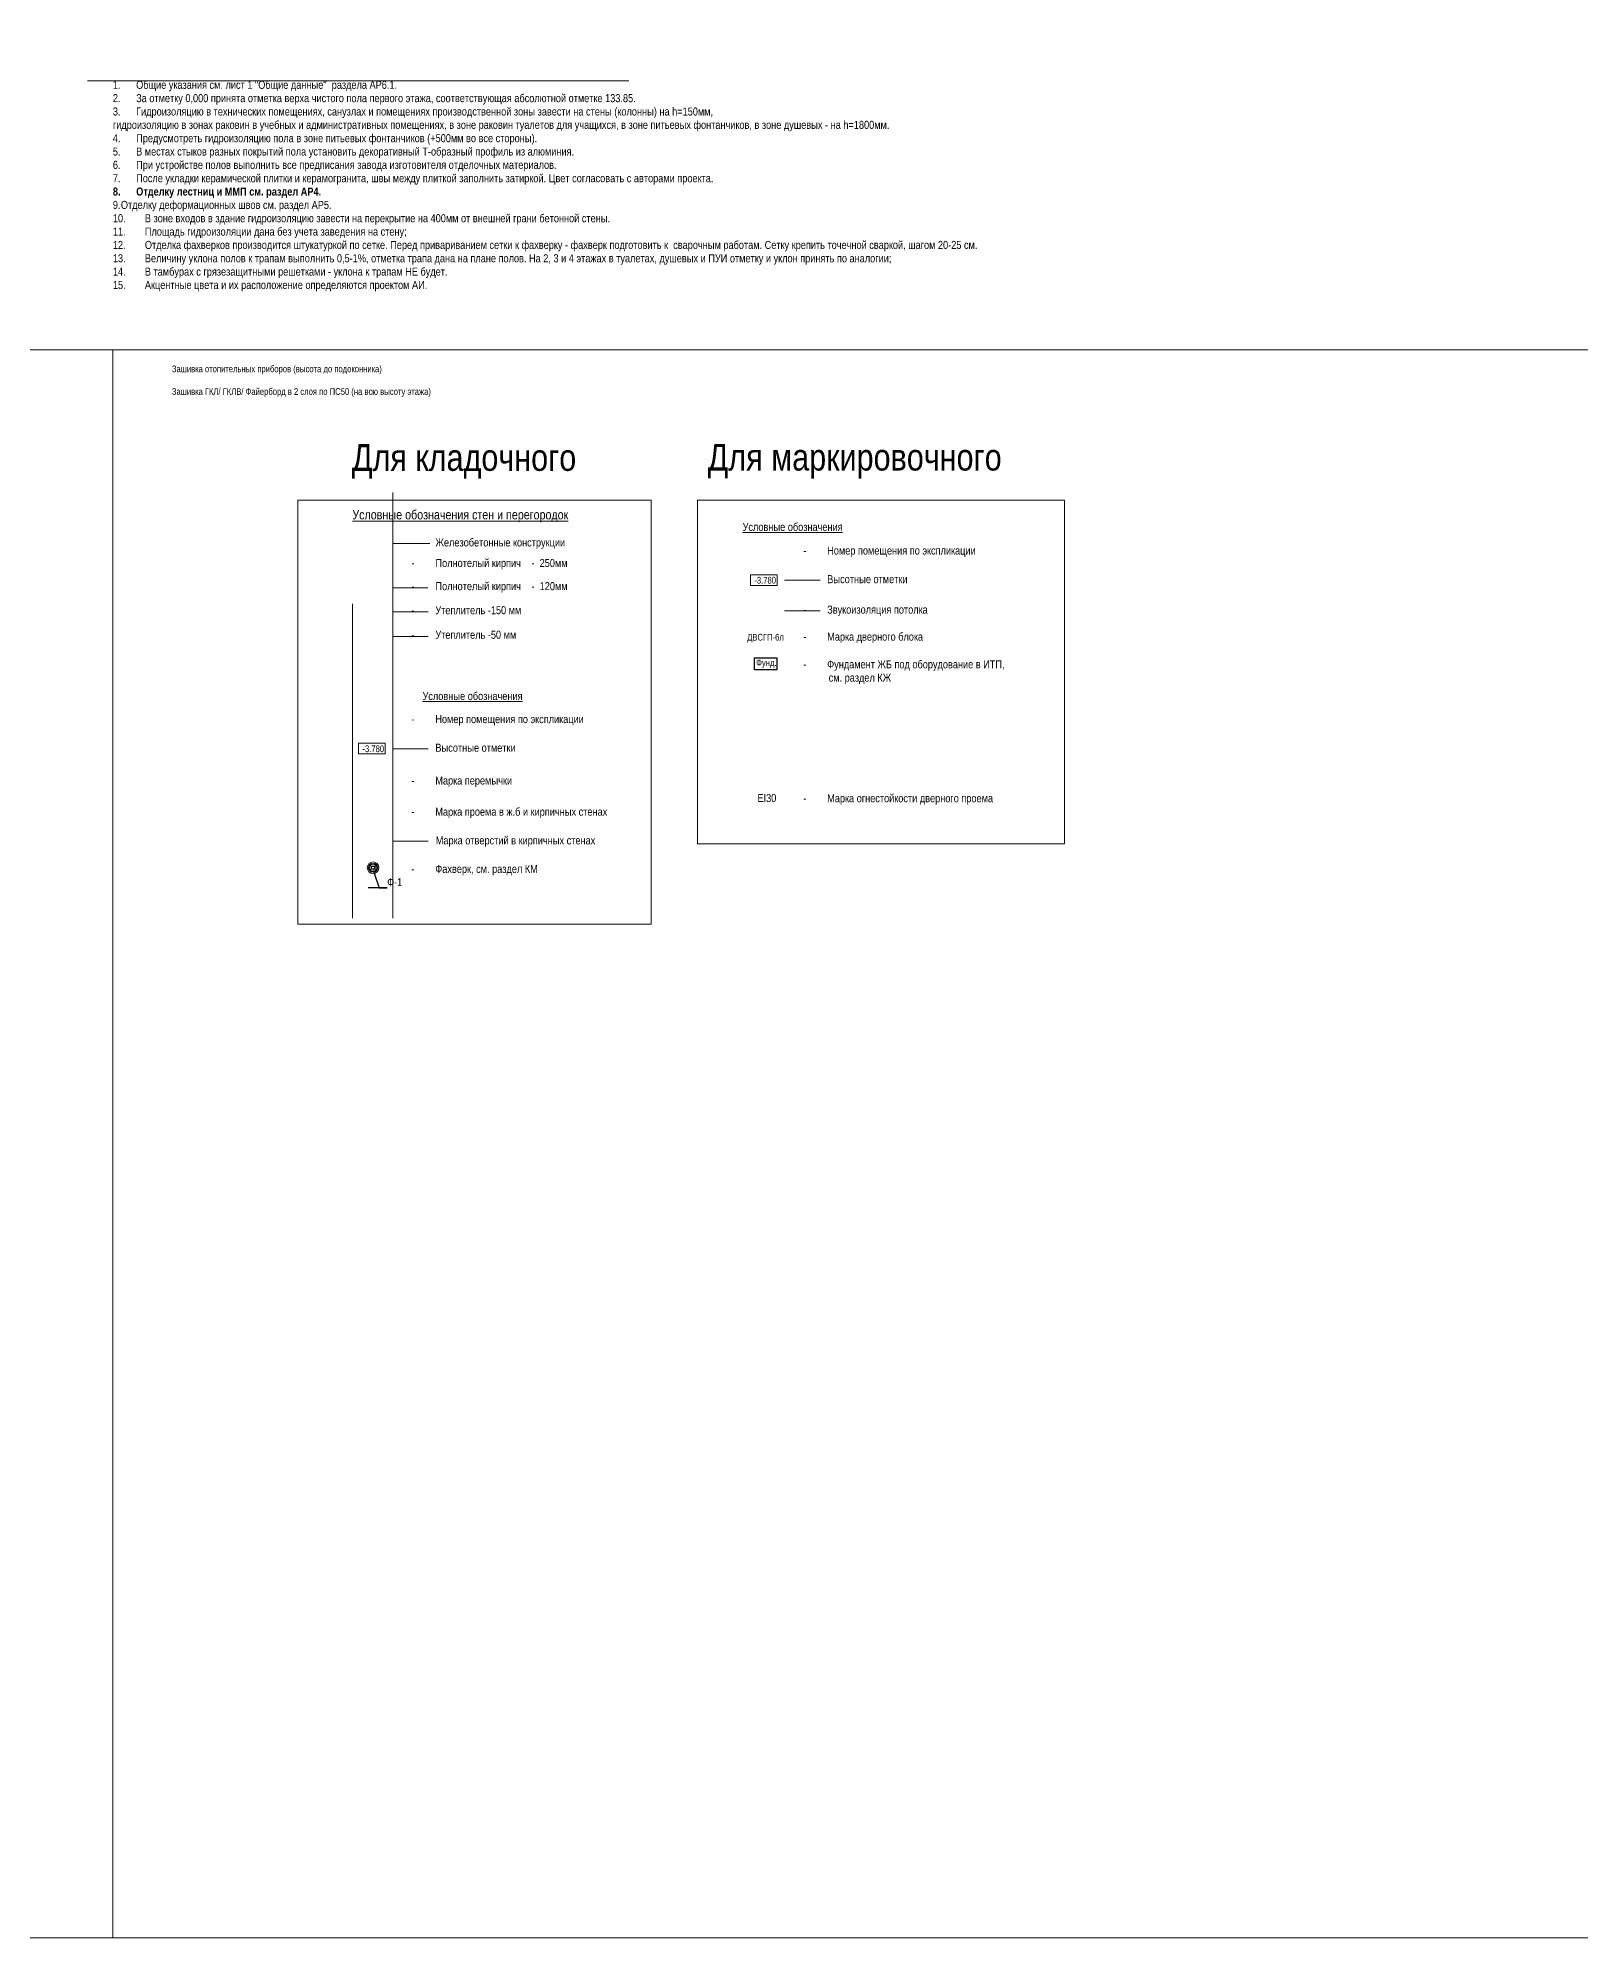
# Model space of a CAD drawing. Header units: millimetres. Extents: x -328335 to 1213373, y -208171 to 164144.
# Drawn here: x -72686 to -14863, y -205995 to -134779 of the extents above; entities that cross this region are included whole.
import ezdxf
from ezdxf import colors
from ezdxf.entities.mleader import LeaderData, LeaderLine
from ezdxf.enums import TextEntityAlignment as Align
from ezdxf.math import Vec2, Vec3

# ---------------------------------------------------------------- set-up
doc = ezdxf.new("R2010")
doc.units = ezdxf.units.MM
doc.header["$LTSCALE"] = 0.5
for name, color, linetype, lineweight in [('АИ_Текст', 7, 'Continuous', 13), ('КМ_Фахверки', 3, 'Continuous', 30), ('КМ_Фахверки_марка', 3, 'Continuous', 0), ('Марка двери', 240, 'Continuous', 0), ('ПБ_огнестойкость', 10, 'Continuous', 0), ('Приямки ВК', 250, 'Continuous', 18), ('РД_Отметка', 7, 'Continuous', 0)]:
    doc.layers.add(name, color=color, linetype=linetype, lineweight=lineweight)
doc.layers.add('АР_Делит', color=120, linetype='Continuous', lineweight=0, plot=False)
doc.styles.add('Arial_Narrow_08', font='ARIALN.TTF', dxfattribs={"width": 0.8})
doc.styles.add('DIM1', font='ARIALN.TTF')
doc.styles.add('style1', font='ARIALN.TTF')

# ---------------------------------------------------------------- blocks, each defined once
blk = doc.blocks.new('Ф_крпич 120')
at = {"layer": 'АР_Делит', "color": 1}
for radius in [216, 173, 136]:
    blk.add_circle((60, -60), radius, dxfattribs=at)
at = {"layer": 'КМ_Фахверки'}
blk.add_lwpolyline([(0, 0), (120, 0), (120, -120), (0, -120)], close=True, dxfattribs=at)
at = {"layer": 'КМ_Фахверки', "lineweight": 5}
blk.add_lwpolyline([(6, -6), (114, -6), (114, -114), (6, -114)], close=True, dxfattribs=at)
blk = doc.blocks.new('Отметка_план')
at = {"color": 7, "lineweight": 5}
blk.add_lwpolyline([(0, 0), (10, 0), (10, 4), (0, 4)], close=True, dxfattribs=at)
at = {"style": 'Arial_Narrow_08', "width": 0.8}
blk.add_attdef('OTMG', text='', height=2.5, dxfattribs=at).set_placement((9.06, 0.7), align=Align.RIGHT)

msp = doc.modelspace()

# ---------------------------------------------------------------- linework, layer by layer
at = {"color": 3, "ltscale": 100}
msp.add_lwpolyline([(-45822.423, -158006.198), (-44981.559, -158006.198), (-44981.559, -158456.198), (-45822.423, -158456.198)], close=True, dxfattribs=at)
at = {"layer": 'АР_Делит'}
for p, q in [((-50528.239, -136384.145), (-70824.426, -136384.145)), ((17638.048, -146463.668), (-132213.713, -146463.668)), ((-69877.838, -146463.668), (-69877.838, -205994.742)), ((-59386.09, -151811.835), (-59386.09, -167767.391)), ((-59386.09, -153729.866), (-57997.745, -153729.866)), ((-44691.672, -155104.311), (-43360.766, -155104.311)), ((-59386.09, -155394.026), (-58068.275, -155394.026)), ((-60886.09, -155983.804), (-60886.09, -167767.391)), ((-59386.09, -156292.631), (-58055.184, -156292.631)), ((-44691.672, -156245.006), (-43360.766, -156245.006)), ((-59386.09, -157211.806), (-58055.184, -157211.806)), ((-59386.09, -161422.212), (-58055.184, -161422.212)), ((-59386.09, -164879.371), (-58055.184, -164879.371))]:
    msp.add_line(p, q, dxfattribs=at)
at = {"layer": 'АР_Делит', "lineweight": 0}
msp.add_lwpolyline([(-132213.713, -64293.844), (228906.764, -64293.844), (228906.764, -205994.742), (-132213.713, -205994.742)], close=True, dxfattribs=at)
at = {"layer": 'АР_Делит'}
for points in [[(-62940.236, -152107.469), (-49689.996, -152107.469), (-49689.996, -167998.016), (-62940.236, -167998.016)], [(-47959.941, -152107.469), (-34200.17, -152107.469), (-34200.17, -164985.86), (-47959.941, -164985.86)]]:
    msp.add_lwpolyline(points, close=True, dxfattribs=at)

# ---------------------------------------------------------------- block references
at = {"layer": 'КМ_Фахверки'}
msp.add_blockref('Ф_крпич 120', (-60180.837, -165818.05), dxfattribs=at)
at = {"layer": 'РД_Отметка'}
ref = msp.add_blockref('Отметка_план', (-45970.393, -155297.565), dxfattribs=dict(at, xscale=100, yscale=100, zscale=100))
ref.add_attrib('OTMG', '-3.780', dxfattribs={"layer": '0', "color": 0, "height": 250, "style": 'style1'}).set_placement((-45012.975, -154977.748), align=Align.TOP_RIGHT)
ref = msp.add_blockref('Отметка_план', (-60664.811, -161615.465), dxfattribs=dict(at, xscale=100, yscale=100, zscale=100))
ref.add_attrib('OTMG', '-3.780', dxfattribs={"layer": '0', "color": 0, "height": 250, "style": 'style1'}).set_placement((-59707.393, -161295.649), align=Align.TOP_RIGHT)

# ---------------------------------------------------------------- texts
at = {"ltscale": 100, "insert": (-69877.838, -136384.145), "char_height": 300, "width": 33462.13495, "attachment_point": 1, "style": 'style1'}
msp.add_mtext('\\pxt1;1.^I      Общие указания см. лист 1 "Общие данные"  раздела АР6.1.\\P2.^I      За отметку 0,000 принята отметка верха чистого пола первого этажа, соответствующая абсолютной отметке 133.85.\\P3.^I      Гидроизоляцию в технических помещениях, санузлах и помещениях производственной зоны завести на стены (колонны) на h=150мм, \\Pгидроизоляцию в зонах раковин в учебных и административных помещениях, в зоне раковин туалетов для учащихся, в зоне питьевых фонтанчиков, в зоне душевых - на h=1800мм.\\P4.^I      Предусмотреть гидроизоляцию пола в зоне питьевых фонтанчиков (+500мм во все стороны). \\P5.^I      В местах стыков разных покрытий пола установить декоративный Т-образный профиль из алюминия.\\P6.^I      При устройстве полов выполнить все предписания завода изготовителя отделочных материалов.\\P7.^I      После укладки керамической плитки и керамогранита, швы между плиткой заполнить затиркой. Цвет согласовать с авторами проекта.\\P{\\fArial Narrow|b1|i0|c204|p34;8.^I      Отделку лестниц и ММП см. раздел АР4.\\P\\pi-3,l3,t3;}9.^IОтделку деформационных швов см. раздел АР5.\\P10.^IВ зоне входов в здание гидроизоляцию завести на перекрытие на 400мм от внешней грани бетонной стены.\\P11.^IПлощадь гидроизоляции дана без учета заведения на стену;\\P12.^IОтделка фахверков производится штукатуркой по сетке. Перед привариванием сетки к фахверку - фахверк подготовить к  сварочным работам. Сетку крепить точечной сваркой, шагом 20-25 см.{\\C1;\\c255;\\P}13.^IВеличину уклона полов к трапам выполнить 0,5-1%, отметка трапа дана на плане полов. На 2, 3 и 4 этажах в туалетах, душевых и ПУИ отметку и уклон принять по аналогии;\\P14.^IВ тамбурах с грязезащитными решетками - уклона к трапам НЕ будет.\\P15.^IАкцентные цвета и их расположение определяются проектом АИ.', dxfattribs=at)
at = {"char_height": 250, "attachment_point": 4, "style": 'style1'}
for s, insert in [('\\pxi-9,l10,t10,45;  Зашивка отопительных приборов (высота до подоконника)', (-68073.943, -147218.315)), ('\\pxi-9,l10,t10,45;  Зашивка ГКЛ/ ГКЛВ/ Файерборд в 2 слоя по ПС50 (на всю высоту этажа)', (-68073.943, -148067.598))]:
    msp.add_mtext_dynamic_manual_height_columns(s, width=17276.0246, gutter_width=0, heights=[5460.545], dxfattribs=dict(at, insert=insert))
at = {"layer": 'АИ_Текст', "color": 7, "style": 'style1'}
for s, insert, char_height, width, attachment_point in [('{\\LУсловные обозначения стен и перегородок}', (-56848.856, -152699.475), 350, 12857.99937, 5), ('{\\LУсловные обозначения}', (-44388.891, -153108.96), 300, 12857.99937, 5), ('\\pxi-3,l4,t4;{\\C256;-^IЖелезобетонные конструкции}', (-58980.202, -153536.277), 300, 14093.95913, 1), ('\\pxi-3,l4,t4;{\\C256;-^IПолнотелый кирпич^I-  250мм}', (-58980.202, -154307.38), 300, 14093.95913, 1), ('\\pxi-3,l4,t4;{\\C256;-^IНомер помещения по экспликации}', (-44292.188, -153840.406), 300, 14093.95913, 1), ('\\pxi-3,l4,t4;{\\C256;-^IПолнотелый кирпич^I-  120мм}', (-58980.202, -155175.355), 300, 14093.95913, 1), ('\\pxi-3,l4,t4;{\\C256;-^IВысотные отметки}', (-44292.188, -154913.291), 300, 14093.95913, 1), ('\\pxi-3,l4,t4;{\\C256;-^IУтеплитель -150 мм}', (-58986.606, -156077.056), 300, 14093.95913, 1), ('\\pxi-3,l4,t4;{\\C256;-^IЗвукоизоляция потолка }', (-44292.188, -156053.986), 300, 14093.95913, 1), ('\\pxi-3,l4,t4;{\\C256;-^IУтеплитель -50 мм}', (-58986.606, -156996.231), 300, 14093.95913, 1), ('\\pxi-3,l4,t4;{\\C256;-^IМарка дверного блока}', (-44292.188, -157067.669), 300, 14093.95913, 1), ('\\pxi-3,l4,t4;{\\C256;-^IФундамент ЖБ под оборудование в ИТП, \\P\\pi1,l0,tz;          см. раздел КЖ}', (-44292.188, -158104.569), 300, 14093.95913, 1), ('{\\LУсловные обозначения}', (-56391.56, -159446.808), 300, 12857.99937, 5), ('\\pxi-3,l4,t4;{\\C256;-^IНомер помещения по экспликации}', (-58986.606, -160158.306), 300, 9296.61028, 1), ('\\pxi-3,l4,t4;{\\C256;-^IВысотные отметки}', (-58986.606, -161231.192), 300, 9296.61028, 1), ('\\pxi-3,l4,t4;{\\C256;-^IМарка перемычки}', (-58986.606, -162460.046), 300, 9296.61028, 1), ('\\pxi-3,l4,t4;{\\C256;-^IМарка проема в ж.б и кирпичных стенах}', (-58986.606, -163628.995), 300, 9296.61028, 1), ('\\pxi-3,l4,t4;{\\C256;-^IМарка огнестойкости дверного проема}', (-44292.188, -163123.906), 300, 14093.95913, 1), ('\\pxi-3,l4,t4;{\\C256;-^IМарка отверстий в кирпичных стенах}', (-58970.658, -164704.458), 300, 9280.66217, 1), ('\\pxi-3,l4,t4;{\\C256;-^IФахверк, см. раздел КМ}', (-58986.606, -165772.805), 300, 9296.61028, 1)]:
    msp.add_mtext(s, dxfattribs=dict(at, insert=insert, char_height=char_height, width=width, attachment_point=attachment_point))
at = {"layer": 'АР_Делит', "lineweight": 60, "char_height": 1000, "attachment_point": 7, "style": 'style1'}
for s, insert in [('Для кладочного', (-60915.733, -151292.56)), ('Для маркировочного', (-47575.534, -151292.56))]:
    msp.add_mtext_dynamic_manual_height_columns(s, width=14666.93665, gutter_width=2500, heights=[0], dxfattribs=dict(at, insert=insert))
at = {"layer": 'Марка двери', "color": 3, "insert": (-45406.416, -157114.846), "char_height": 250, "width": 261.74375, "attachment_point": 2, "line_spacing_factor": 1.149209, "style": 'style1'}
msp.add_mtext('ДВСГП-6л', dxfattribs=at)
at = {"layer": 'ПБ_огнестойкость', "insert": (-45706.934, -163116.427), "char_height": 300, "attachment_point": 1, "style": 'style1'}
msp.add_mtext_dynamic_manual_height_columns('EI30', width=1438.60421, gutter_width=1250, heights=[580.432], dxfattribs=at)
at = {"layer": 'Приямки ВК', "color": 3, "insert": (-45756.2, -158068.855), "char_height": 250, "width": 2192.68898, "attachment_point": 1, "style": 'DIM1'}
msp.add_mtext('\\pxql;Фунд.', dxfattribs=at)

# ---------------------------------------------------------------- leaders
at = {"layer": 'КМ_Фахверки_марка'}
ml = msp.add_multileader_mtext('Standard', dxfattribs=at)
ml.set_content('Ф-1', color=256, style='style1')
ml.set_leader_properties()
ml.build(insert=Vec2(0, 0))
ml.multileader.update_dxf_attribs({"text_left_attachment_type": 6, "text_right_attachment_type": 6, "dogleg_length": 3, "arrow_head_size": 150, "scale": 100})
ctx = ml.context
ctx.base_point, ctx.scale, ctx.char_height, ctx.arrow_head_size, ctx.landing_gap_size, ctx.plane_origin = Vec3(-59592.507, -166628.755), 100, 300, 150, 0, Vec3(-61946.004, -164063.789)
ctx.left_attachment, ctx.right_attachment = 6, 6
notes = []
notes.append((ctx, [(1, (1, 1, 0), (-59892.507, -166628.755), (1, 0), 300, [(0, [(-60120.837, -165938.05)], 0, [])])]))
ctx.mtext.insert, ctx.mtext.flow_direction = Vec3(-59592.507, -166268.755), 5
for ctx, leaders in notes:
    for number, flags, end, landing, length, lines in leaders:
        leader = LeaderData()
        leader.index, (leader.has_last_leader_line, leader.has_dogleg_vector, leader.attachment_direction) = number, flags
        leader.last_leader_point, leader.dogleg_vector, leader.dogleg_length = Vec3(end), Vec3(landing), length
        for number, points, colour, breaks in lines:
            line = LeaderLine()
            line.index, line.vertices, line.color, line.breaks = number, Vec3.list(points), colors.encode_raw_color(colour), breaks
            leader.lines.append(line)
        ctx.leaders.append(leader)

doc.saveas('drawing.dxf')
